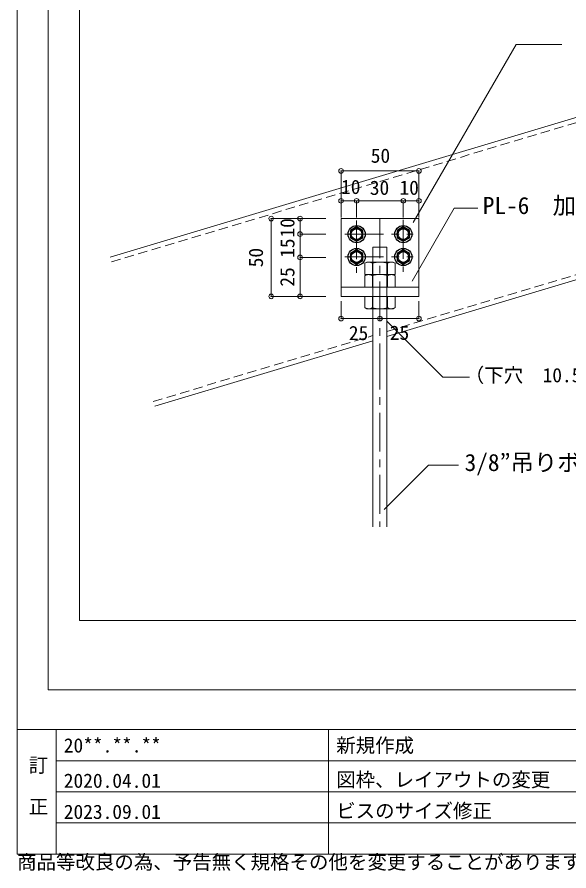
# Model space of a CAD drawing. Units: millimetres on the paper, with parts at other scales. Extents: x -196 to 194, y -145 to 133.
# Drawn here: x -195.8 to -124.9, y -144.6 to -34.8 of the extents above; entities that cross this region are included whole.
import ezdxf
from ezdxf.enums import TextEntityAlignment as Align

# ---------------------------------------------------------------- set-up
doc = ezdxf.new("R2010")
doc.units = ezdxf.units.MM
doc.header["$PDMODE"] = 32
doc.header["$PDSIZE"] = 0.6
doc.linetypes.add('CHAIN1', pattern=[8, 5, -1, 1, -1])
doc.linetypes.add('DASHED1', pattern=[1.8, 1.2, -0.6])
for name, color, linetype, lineweight in [('3-0_中心線', 4, 'CHAIN1', 9), ('3-1_吊り材', 7, 'Continuous', 18), ('3-5_寸法', 4, 'Continuous', 9), ('3-6_文字', 7, 'Continuous', 18), ('3-9_躯体他', 4, 'Continuous', 9), ('3-B_補強金具・金具・その他', 3, 'Continuous', 18), ('3-C_ビス・アンカーボルト・強調図形', 2, 'Continuous', 25), ('F-3_野縁', 7, 'Continuous', 18)]:
    doc.layers.add(name, color=color, linetype=linetype, lineweight=lineweight)
doc.layers.add('F-6_文字', color=7, linetype='Continuous')
doc.styles.add('ＭＳ ゴシック', font='')
doc.styles.get('ＭＳ ゴシック').set_extended_font_data('MS Gothic')

msp = doc.modelspace()

# ---------------------------------------------------------------- linework, layer by layer
at = {"layer": '3-0_中心線'}
for p, q in [((-149.219, -60.787), (-149.219, -78.569)), ((-149.219, -77.674), (-149.219, -100.329))]:
    msp.add_line(p, q, dxfattribs=at)
at = {"layer": '3-1_吊り材'}
for p, q in [((-150.119, -64.394), (-150.119, -100.329)), ((-148.319, -64.394), (-148.319, -100.329)), ((-150.917, -66.308), (-151.179, -66.46)), ((-151.179, -67.908), (-151.179, -66.46)), ((-150.917, -66.308), (-147.522, -66.308)), ((-150.199, -67.908), (-150.199, -66.46)), ((-148.239, -67.908), (-148.239, -66.46)), ((-147.522, -66.308), (-147.259, -66.46)), ((-147.259, -67.908), (-147.259, -66.46)), ((-150.917, -67.908), (-151.179, -68.06)), ((-151.179, -67.908), (-147.259, -67.908)), ((-150.917, -67.908), (-147.522, -67.908)), ((-147.522, -67.908), (-147.259, -68.06)), ((-151.179, -69.508), (-151.179, -68.06)), ((-150.199, -69.508), (-150.199, -68.06)), ((-148.239, -69.508), (-148.239, -68.06)), ((-147.259, -69.508), (-147.259, -68.06)), ((-151.179, -70.708), (-151.179, -72.157)), ((-150.199, -70.708), (-150.199, -72.157)), ((-148.239, -70.708), (-148.239, -72.157)), ((-147.259, -70.708), (-147.259, -72.157)), ((-150.917, -72.308), (-151.179, -72.157)), ((-147.522, -72.308), (-150.917, -72.308)), ((-147.522, -72.308), (-147.259, -72.157))]:
    msp.add_line(p, q, dxfattribs=at)
msp.add_lwpolyline([(-150.119, -64.394), (-148.967, -64.394), (-148.319, -64.394)], dxfattribs=at)
for centre, radius, start, end in [((-150.539, -67.662), 1.363, 96.34293, 118.04131), ((-150.723, -67.283), 0.976, 57.57117, 88.04457), ((-149.219, -69.551), 3.243, 72.41203, 107.58795), ((-147.716, -67.283), 0.976, 91.9554, 122.4288), ((-147.9, -67.662), 1.363, 61.95866, 83.65704), ((-150.539, -69.262), 1.363, 96.34293, 118.04131), ((-150.723, -68.883), 0.976, 57.57117, 88.04457), ((-149.219, -71.151), 3.243, 72.41203, 107.58795), ((-147.716, -68.883), 0.976, 91.9554, 122.4288), ((-147.9, -69.262), 1.363, 61.95866, 83.65704), ((-150.539, -70.954), 1.363, 241.95866, 263.65704), ((-150.723, -71.333), 0.976, 271.9554, 302.4288), ((-149.219, -69.065), 3.243, 252.41203, 287.58795), ((-147.716, -71.333), 0.976, 237.57117, 268.04457), ((-147.9, -70.954), 1.363, 276.34293, 298.04131)]:
    msp.add_arc(centre, radius, start, end, dxfattribs=at)
at = {"layer": '3-5_寸法'}
for p, q in [((-154.219, -54.587), (-144.219, -54.587)), ((-154.219, -54.587), (-154.219, -58.43)), ((-144.219, -54.587), (-144.219, -58.43)), ((-154.219, -58.43), (-152.219, -58.43)), ((-154.219, -58.43), (-154.219, -60.575)), ((-152.219, -58.43), (-152.219, -60.575)), ((-163.198, -60.708), (-159.486, -60.708)), ((-163.198, -70.708), (-163.198, -60.708)), ((-159.486, -60.708), (-156.194, -60.708)), ((-159.486, -60.708), (-159.486, -62.708)), ((-159.486, -62.708), (-156.194, -62.708)), ((-159.486, -65.708), (-156.194, -65.708)), ((-163.198, -70.708), (-159.486, -70.708)), ((-159.486, -70.708), (-156.194, -70.708)), ((-154.219, -73.566), (-154.219, -71.346)), ((-149.219, -73.566), (-149.219, -71.346)), ((-154.219, -73.566), (-149.219, -73.566)), ((-148.319, -73.899), (-141.127, -81.091)), ((-141.127, -81.091), (-137.725, -81.091))]:
    msp.add_line(p, q, dxfattribs=at)
at = {"layer": '3-5_寸法', "linetype": 'CHAIN1'}
for p, q in [((-152.219, -60.943), (-152.219, -67.688)), ((-146.219, -60.891), (-146.219, -67.557)), ((-153.751, -62.708), (-144.94, -62.708)), ((-153.751, -65.647), (-144.94, -65.647))]:
    msp.add_line(p, q, dxfattribs=at)
at = {"layer": '3-5_寸法'}
for points in [[(-152.219, -58.43), (-146.219, -58.43), (-146.219, -60.575)], [(-146.219, -58.43), (-144.219, -58.43), (-144.219, -60.575)], [(-159.486, -62.708), (-159.486, -65.708), (-159.486, -70.708)], [(-149.219, -73.566), (-144.219, -73.566), (-144.219, -71.346)]]:
    msp.add_lwpolyline(points, dxfattribs=at)
at = {"layer": '3-5_寸法', "color": 7}
for p in [(-154.219, -54.587), (-144.219, -54.587), (-154.219, -58.43), (-152.219, -58.43), (-146.219, -58.43), (-144.219, -58.43), (-163.198, -60.708), (-159.486, -60.708), (-159.486, -62.708), (-159.486, -65.708), (-163.198, -70.708), (-159.486, -70.708), (-154.219, -73.566), (-149.219, -73.566), (-144.219, -73.566)]:
    msp.add_point(p, dxfattribs=at)
at = {"layer": '3-6_文字'}
for p, q in [((-144.945, -61.226), (-131.718, -38.316)), ((-131.718, -38.316), (-125.869, -38.316)), ((-145.087, -68.751), (-139.673, -59.375)), ((-139.673, -59.375), (-136.63, -59.375)), ((-142.977, -92.431), (-148.668, -98.123)), ((-142.977, -92.431), (-139.131, -92.431))]:
    msp.add_line(p, q, dxfattribs=at)
at = {"layer": '3-9_躯体他'}
for p, q in [((-183.9, -65.672), (-108.752, -43.128)), ((-148.319, -75.879), (-103.005, -62.284)), ((-178.153, -84.829), (-150.119, -76.419))]:
    msp.add_line(p, q, dxfattribs=at)
at = {"layer": '3-9_躯体他', "linetype": 'DASHED1'}
for p, q in [((-183.716, -66.285), (-108.568, -43.741)), ((-148.319, -75.21), (-103.189, -61.671)), ((-178.337, -84.216), (-150.119, -75.75))]:
    msp.add_line(p, q, dxfattribs=at)
at = {"layer": '3-B_補強金具・金具・その他'}
for p, q in [((-154.219, -60.708), (-144.219, -60.708)), ((-154.219, -60.708), (-154.219, -70.708)), ((-144.219, -60.708), (-144.219, -70.708)), ((-154.219, -69.508), (-144.219, -69.508)), ((-154.219, -70.708), (-144.219, -70.708))]:
    msp.add_line(p, q, dxfattribs=at)
at = {"layer": '3-C_ビス・アンカーボルト・強調図形'}
for points in [[(-151.424, -62.249), (-152.219, -61.79), (-153.014, -62.249), (-153.014, -63.167), (-152.219, -63.626), (-151.424, -63.167)], [(-145.424, -62.249), (-146.219, -61.79), (-147.014, -62.249), (-147.014, -63.167), (-146.219, -63.626), (-145.424, -63.167)], [(-151.424, -65.188), (-152.219, -64.729), (-153.014, -65.188), (-153.014, -66.106), (-152.219, -66.565), (-151.424, -66.106)], [(-145.424, -65.188), (-146.219, -64.729), (-147.014, -65.188), (-147.014, -66.106), (-146.219, -66.565), (-145.424, -66.106)]]:
    msp.add_lwpolyline(points, close=True, dxfattribs=at)
for centre, radius in [((-152.219, -62.708), 1.1), ((-152.219, -62.708), 0.795), ((-152.219, -62.708), 0.695), ((-146.219, -62.708), 1.1), ((-146.219, -62.708), 0.795), ((-146.219, -62.708), 0.695), ((-152.219, -65.647), 1.1), ((-146.219, -65.647), 1.1), ((-152.219, -65.647), 0.795), ((-152.219, -65.647), 0.695), ((-146.219, -65.647), 0.795), ((-146.219, -65.647), 0.695)]:
    msp.add_circle(centre, radius, dxfattribs=at)
at = {"layer": 'F-3_野縁', "color": 3}
for p, q in [((-195.84, 132.598), (-195.84, -142.402)), ((-191.84, -121.281), (-191.84, 25.462)), ((-187.84, -11.415), (-187.84, -112.371)), ((-187.84, -112.371), (-2.84, -112.371)), ((-191.84, -121.281), (190.16, -121.281)), ((-195.84, -126.402), (194.16, -126.402)), ((-195.84, -142.402), (194.16, -142.402))]:
    msp.add_line(p, q, dxfattribs=at)
at = {"layer": 'F-3_野縁'}
msp.add_line((-190.84, -126.402), (-190.84, -142.402), dxfattribs=at)
at = {"layer": 'F-3_野縁', "color": 4, "lineweight": 9}
for p, q in [((-190.84, -126.402), (-190.84, -142.402)), ((-155.84, -126.402), (-155.84, -142.402)), ((-190.84, -130.402), (-75.84, -130.402)), ((-190.84, -134.402), (-75.84, -134.402)), ((-190.84, -138.402), (-75.84, -138.402))]:
    msp.add_line(p, q, dxfattribs=at)

# ---------------------------------------------------------------- texts
at = {"layer": '3-5_寸法', "style": 'ＭＳ ゴシック'}
for s, p in [('50', (-150.405, -54.087)), ('10', (-154.221, -58.1)), ('30', (-150.524, -58.212)), ('10', (-146.712, -58.204)), ('25', (-153.219, -76.888)), ('25', (-147.958, -76.85)), ('（下穴\u300010.5φ）', (-138.326, -82.305))]:
    msp.add_text(s, height=1.833, dxfattribs=at).set_placement(p, align=Align.BOTTOM_LEFT)
for s, rotation, p in [('10', 90.001, (-159.65, -63.153)), ('15', 90.001, (-159.65, -65.758)), ('50', 90, (-163.698, -66.975)), ('25', 90.001, (-159.66, -69.459))]:
    msp.add_text(s, height=1.833, rotation=rotation, dxfattribs=at).set_placement(p, align=Align.BOTTOM_LEFT)
at = {"layer": '3-6_文字', "style": 'ＭＳ ゴシック'}
for s, p in [('PL-6\u3000加工', (-136.014, -60.786)), ('3/8”吊りボルト', (-138.345, -93.822))]:
    msp.add_text(s, height=2.199, dxfattribs=at).set_placement(p, align=Align.BOTTOM_LEFT)
at = {"layer": 'F-6_文字', "style": 'ＭＳ ゴシック'}
for s, p in [('新規作成', (-154.84, -129.902)), ('20**.**.**', (-189.84, -129.902)), ('訂', (-194.34, -132.448)), ('図枠、レイアウトの変更', (-154.84, -134.312)), ('2020.04.01', (-189.84, -134.44)), ('正', (-194.34, -137.783)), ('2023.09.01', (-189.84, -138.44)), ('ビスのサイズ修正', (-154.84, -138.312)), ('商品等改良の為、予告無く規格その他を変更することがありますのでご了承ください。', (-195.84, -144.902))]:
    msp.add_text(s, height=1.833, dxfattribs=at).set_placement(p, align=Align.BOTTOM_LEFT)

doc.saveas('drawing.dxf')
